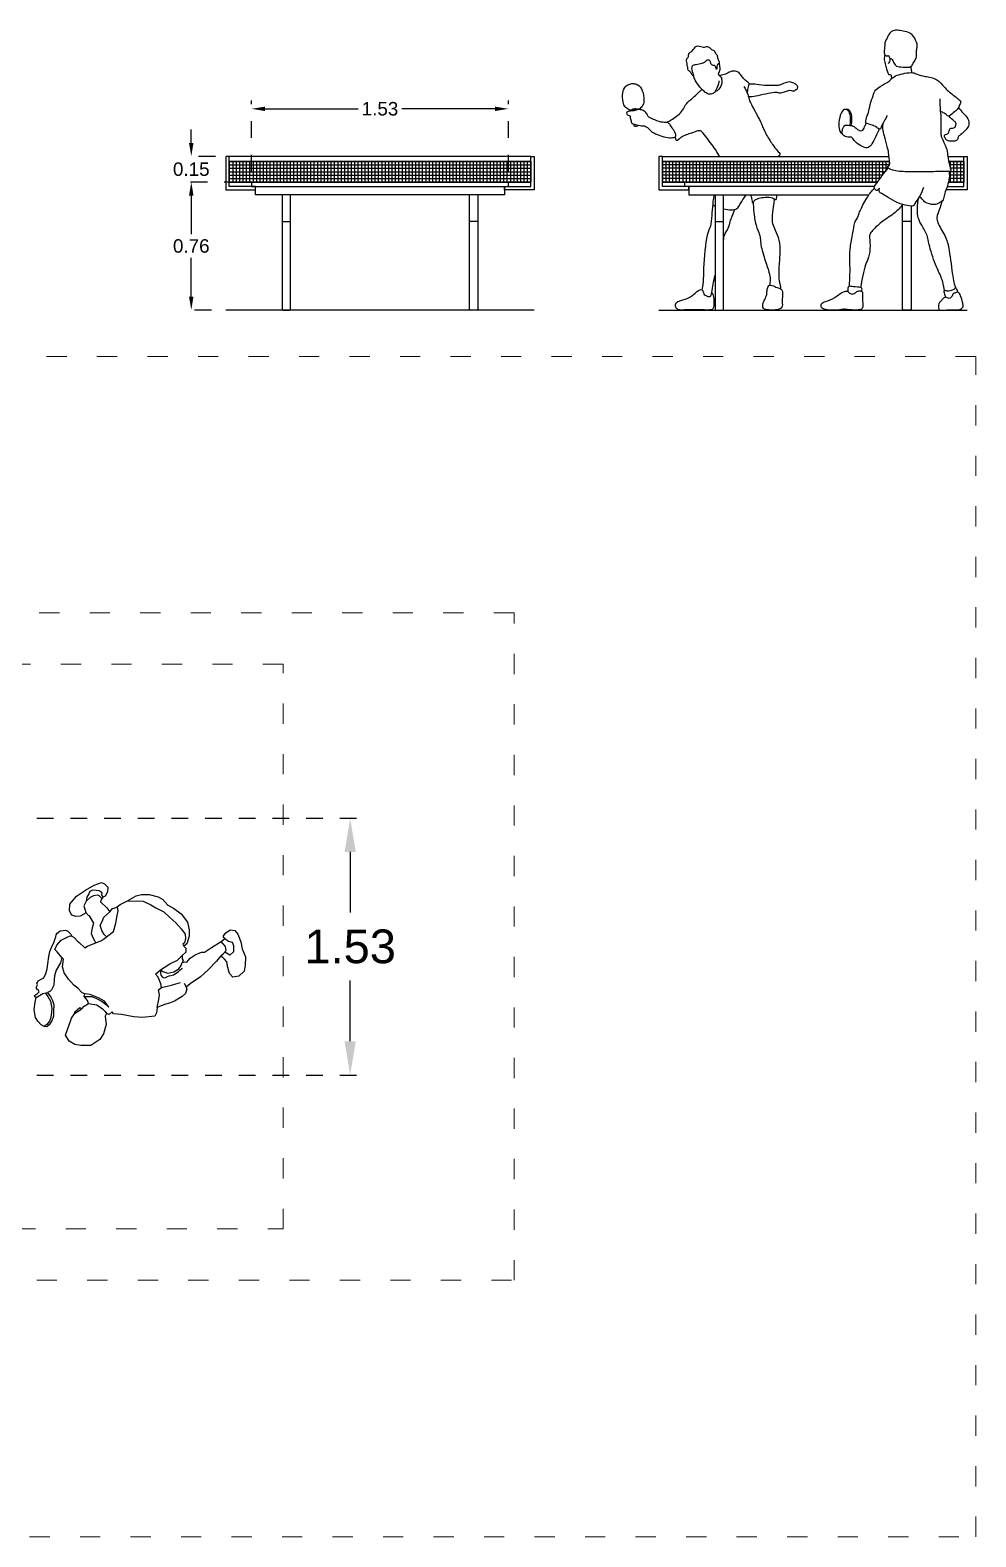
# Model space of a CAD drawing. Header units: millimetres. Extents: x 10.2 to 24.2, y 0.9 to 9.9.
# Drawn here: x 18.6 to 24.22, y 0.92 to 9.87 of the extents above; entities that cross this region are included whole.
import ezdxf

# ---------------------------------------------------------------- set-up
doc = ezdxf.new("R2010")
doc.units = ezdxf.units.MM
doc.linetypes.add('ACAD_ISO03W100', pattern=[30, 12, -18])
doc.linetypes.add('ACAD_ISO07W100', pattern=[3, 0, -3])
doc.styles.get("Standard").update_dxf_attribs({"font": 'arial.ttf'})
doc.dimstyles.new('cotas', dxfattribs={"dimtxt": 0.08, "dimasz": 0.08, "dimexe": 0.05, "dimexo": 0.0625, "dimgap": 0.03, "dimtad": 0, "dimtih": 1, "dimtoh": 1, "dimzin": 0, "dimdsep": 46, "dimtxsty": 'Standard', "dimcen": 0.09, "dimadec": 0, "dimazin": 0, "dimtfac": 1, "dimtofl": 0, "dimtmove": 0, "dimatfit": 3, "dimfxl": 0, "dimtolj": 1, "dimtzin": 0, "dimarcsym": 0})

# ---------------------------------------------------------------- blocks, each defined once
blk = doc.blocks.new('*D16')
at = {"color": 0, "linetype": 'ACAD_ISO07W100', "lineweight": -2, "ltscale": 0.02, "transparency": 16777216}
for p, q in [((19.8557, 8.9704), (19.5097, 8.9704)), ((19.8795, 8.2104), (19.5097, 8.2104))]:
    blk.add_line(p, q, dxfattribs=at)
at = {"color": 0, "lineweight": -2, "ltscale": 0.02, "transparency": 16777216}
for p, q in [((19.5597, 8.8904), (19.5597, 8.6612)), ((19.5597, 8.2904), (19.5597, 8.5195))]:
    blk.add_line(p, q, dxfattribs=at)
at = {"color": 0, "ltscale": 0.02, "transparency": 16777216}
for points in [[(19.5463, 8.8904), (19.573, 8.8904), (19.5597, 8.9704)], [(19.5463, 8.2904), (19.573, 8.2904), (19.5597, 8.2104)]]:
    blk.add_solid(points, dxfattribs=at)
at = {"layer": 'Defpoints', "color": 0, "ltscale": 0.02, "transparency": 16777216}
for p in [(19.9182, 8.9704), (19.5597, 8.2104), (19.942, 8.2104)]:
    blk.add_point(p, dxfattribs=at)
at = {"color": 0, "lineweight": 9, "ltscale": 0.02, "transparency": 16777216, "insert": (19.5597, 8.5904), "char_height": 0.08, "attachment_point": 5}
blk.add_mtext('\\A1;0.76', dxfattribs=at)
blk = doc.blocks.new('*D17')
at = {"color": 0, "linetype": 'ACAD_ISO07W100', "lineweight": -2, "ltscale": 0.02, "transparency": 16777216}
for p, q in [((19.9182, 9.0329), (19.9182, 9.4553)), ((21.4432, 9.0329), (21.4432, 9.4553))]:
    blk.add_line(p, q, dxfattribs=at)
at = {"color": 0, "lineweight": -2, "ltscale": 0.02, "transparency": 16777216}
for p, q in [((19.9982, 9.4053), (20.5506, 9.4053)), ((21.3632, 9.4053), (20.8109, 9.4053))]:
    blk.add_line(p, q, dxfattribs=at)
at = {"color": 0, "ltscale": 0.02, "transparency": 16777216}
for points in [[(19.9982, 9.4186), (19.9982, 9.3919), (19.9182, 9.4053)], [(21.3632, 9.4186), (21.3632, 9.3919), (21.4432, 9.4053)]]:
    blk.add_solid(points, dxfattribs=at)
at = {"layer": 'Defpoints', "color": 0, "ltscale": 0.02, "transparency": 16777216}
for p in [(21.4432, 9.4053), (19.9182, 8.9704), (21.4432, 8.9704)]:
    blk.add_point(p, dxfattribs=at)
at = {"color": 0, "lineweight": 9, "ltscale": 0.02, "transparency": 16777216, "insert": (20.6807, 9.4053), "char_height": 0.08, "attachment_point": 5}
blk.add_mtext('\\A1;1.53', dxfattribs=at)
blk = doc.blocks.new('*D18')
at = {"color": 0, "lineweight": -2, "ltscale": 0.02, "transparency": 16777216}
for p, q in [((19.5597, 9.2029), (19.5597, 9.2829)), ((19.5597, 8.8904), (19.5597, 8.8104))]:
    blk.add_line(p, q, dxfattribs=at)
at = {"color": 0, "linetype": 'ACAD_ISO07W100', "lineweight": -2, "ltscale": 0.02, "transparency": 16777216}
for p, q in [((19.7032, 9.1229), (19.5097, 9.1229)), ((19.8557, 8.9704), (19.5097, 8.9704))]:
    blk.add_line(p, q, dxfattribs=at)
at = {"color": 0, "ltscale": 0.02, "transparency": 16777216}
for points in [[(19.5463, 9.2029), (19.573, 9.2029), (19.5597, 9.1229)], [(19.5463, 8.8904), (19.573, 8.8904), (19.5597, 8.9704)]]:
    blk.add_solid(points, dxfattribs=at)
at = {"layer": 'Defpoints', "color": 0, "ltscale": 0.02, "transparency": 16777216}
for p in [(19.5597, 9.1229), (19.7657, 9.1229), (19.9182, 8.9704)]:
    blk.add_point(p, dxfattribs=at)
at = {"color": 0, "lineweight": 9, "ltscale": 0.02, "transparency": 16777216, "insert": (19.5597, 9.0466), "char_height": 0.08, "attachment_point": 5}
blk.add_mtext('\\A1;0.15', dxfattribs=at)
blk = doc.blocks.new('*D26')
at = {"color": 0, "linetype": 'ACAD_ISO07W100', "lineweight": -2, "ltscale": 0.03, "transparency": 16777216}
for p, q in [((18.6417, 5.1927), (20.5535, 5.1927)), ((18.6417, 3.6677), (20.5535, 3.6677))]:
    blk.add_line(p, q, dxfattribs=at)
at = {"color": 0, "lineweight": -2, "ltscale": 0.03, "transparency": 16777216}
for p, q in [((20.5035, 4.9927), (20.5035, 4.6324)), ((20.5035, 3.8677), (20.5035, 4.228))]:
    blk.add_line(p, q, dxfattribs=at)
at = {"color": 0, "ltscale": 0.03, "transparency": 16777216}
for points in [[(20.4702, 4.9927), (20.5369, 4.9927), (20.5035, 5.1927)], [(20.4702, 3.8677), (20.5369, 3.8677), (20.5035, 3.6677)]]:
    blk.add_solid(points, dxfattribs=at)
at = {"layer": 'Defpoints', "color": 0, "ltscale": 0.03, "transparency": 16777216}
for p in [(18.5792, 5.1927), (18.5792, 3.6677), (20.5035, 3.6677)]:
    blk.add_point(p, dxfattribs=at)
at = {"color": 0, "lineweight": 9, "ltscale": 0.03, "transparency": 16777216, "insert": (20.5035, 4.4302), "char_height": 0.2, "attachment_point": 5}
blk.add_mtext('\\A1;1.53', dxfattribs=at)

msp = doc.modelspace()

# ---------------------------------------------------------------- linework, layer by layer
for p, q in [((21.5757, 9.1229), (19.7857, 9.1229)), ((21.5757, 9.0929), (19.7857, 9.0929)), ((22.3578, 9.1229), (23.7036, 9.1229)), ((22.3578, 9.0929), (23.7078, 9.0929)), ((24.0537, 9.1229), (24.1478, 9.1229)), ((24.059, 9.0929), (24.1478, 9.0929)), ((21.5757, 8.9704), (19.7857, 8.9704)), ((22.3578, 8.9704), (23.6351, 8.9704)), ((24.0573, 8.9704), (24.1478, 8.9704))]:
    msp.add_line(p, q)
for points in [[(22.1582, 9.4002), (22.1916, 9.4037), (22.2251, 9.4073)], [(19.7857, 9.0929), (21.5757, 9.0929)], [(19.7857, 9.0929), (19.7857, 8.9704)], [(19.7857, 9.0725), (21.5757, 9.0725)], [(19.7857, 9.0521), (21.5757, 9.0521)], [(19.8058, 9.0929), (19.8058, 8.9704)], [(19.826, 9.0929), (19.826, 8.9704)], [(19.8461, 9.0929), (19.8461, 8.9704)], [(19.8662, 9.0929), (19.8662, 8.9704)], [(19.8863, 9.0929), (19.8863, 8.9704)], [(19.9064, 9.0929), (19.9064, 8.9704)], [(19.9265, 9.0929), (19.9265, 8.9704)], [(19.9466, 9.0929), (19.9466, 8.9704)], [(19.9667, 9.0929), (19.9667, 8.9704)], [(19.9869, 9.0929), (19.9869, 8.9704)], [(20.007, 9.0929), (20.007, 8.9704)], [(20.0271, 9.0929), (20.0271, 8.9704)], [(20.0472, 9.0929), (20.0472, 8.9704)], [(20.0673, 9.0929), (20.0673, 8.9704)], [(20.0874, 9.0929), (20.0874, 8.9704)], [(20.1075, 9.0929), (20.1075, 8.9704)], [(20.1276, 9.0929), (20.1276, 8.9704)], [(20.1478, 9.0929), (20.1478, 8.9704)], [(20.1679, 9.0929), (20.1679, 8.9704)], [(20.188, 9.0929), (20.188, 8.9704)], [(20.2081, 9.0929), (20.2081, 8.9704)], [(20.2282, 9.0929), (20.2282, 8.9704)], [(20.2483, 9.0929), (20.2483, 8.9704)], [(20.2684, 9.0929), (20.2684, 8.9704)], [(20.2885, 9.0929), (20.2885, 8.9704)], [(20.3087, 9.0929), (20.3087, 8.9704)], [(20.3288, 9.0929), (20.3288, 8.9704)], [(20.3489, 9.0929), (20.3489, 8.9704)], [(20.369, 9.0929), (20.369, 8.9704)], [(20.3891, 9.0929), (20.3891, 8.9704)], [(20.4092, 9.0929), (20.4092, 8.9704)], [(20.4293, 9.0929), (20.4293, 8.9704)], [(20.4494, 9.0929), (20.4494, 8.9704)], [(20.4696, 9.0929), (20.4696, 8.9704)], [(20.4897, 9.0929), (20.4897, 8.9704)], [(20.5098, 9.0929), (20.5098, 8.9704)], [(20.5299, 9.0929), (20.5299, 8.9704)], [(20.55, 9.0929), (20.55, 8.9704)], [(20.5701, 9.0929), (20.5701, 8.9704)], [(20.5902, 9.0929), (20.5902, 8.9704)], [(20.6103, 9.0929), (20.6103, 8.9704)], [(20.6305, 9.0929), (20.6305, 8.9704)], [(20.6506, 9.0929), (20.6506, 8.9704)], [(20.6707, 9.0929), (20.6707, 8.9704)], [(20.6908, 9.0929), (20.6908, 8.9704)], [(20.7109, 9.0929), (20.7109, 8.9704)], [(20.731, 9.0929), (20.731, 8.9704)], [(20.7511, 9.0929), (20.7511, 8.9704)], [(20.7712, 9.0929), (20.7712, 8.9704)], [(20.7914, 9.0929), (20.7914, 8.9704)], [(20.8115, 9.0929), (20.8115, 8.9704)], [(20.8316, 9.0929), (20.8316, 8.9704)], [(20.8517, 9.0929), (20.8517, 8.9704)], [(20.8718, 9.0929), (20.8718, 8.9704)], [(20.8919, 9.0929), (20.8919, 8.9704)], [(20.912, 9.0929), (20.912, 8.9704)], [(20.9321, 9.0929), (20.9321, 8.9704)], [(20.9522, 9.0929), (20.9522, 8.9704)], [(20.9724, 9.0929), (20.9724, 8.9704)], [(20.9925, 9.0929), (20.9925, 8.9704)], [(21.0126, 9.0929), (21.0126, 8.9704)], [(21.0327, 9.0929), (21.0327, 8.9704)], [(21.0528, 9.0929), (21.0528, 8.9704)], [(21.0729, 9.0929), (21.0729, 8.9704)], [(21.093, 9.0929), (21.093, 8.9704)], [(21.1131, 9.0929), (21.1131, 8.9704)], [(21.1333, 9.0929), (21.1333, 8.9704)], [(21.1534, 9.0929), (21.1534, 8.9704)], [(21.1735, 9.0929), (21.1735, 8.9704)], [(21.1936, 9.0929), (21.1936, 8.9704)], [(21.2137, 9.0929), (21.2137, 8.9704)], [(21.2338, 9.0929), (21.2338, 8.9704)], [(21.2539, 9.0929), (21.2539, 8.9704)], [(21.274, 9.0929), (21.274, 8.9704)], [(21.2942, 9.0929), (21.2942, 8.9704)], [(21.3143, 9.0929), (21.3143, 8.9704)], [(21.3344, 9.0929), (21.3344, 8.9704)], [(21.3545, 9.0929), (21.3545, 8.9704)], [(21.3746, 9.0929), (21.3746, 8.9704)], [(21.3947, 9.0929), (21.3947, 8.9704)], [(21.4148, 9.0929), (21.4148, 8.9704)], [(21.4349, 9.0929), (21.4349, 8.9704)], [(21.4551, 9.0929), (21.4551, 8.9704)], [(21.4752, 9.0929), (21.4752, 8.9704)], [(21.4953, 9.0929), (21.4953, 8.9704)], [(21.5154, 9.0929), (21.5154, 8.9704)], [(21.5355, 9.0929), (21.5355, 8.9704)], [(21.5556, 9.0929), (21.5556, 8.9704)], [(21.5757, 9.0929), (21.5757, 8.9704)], [(22.3578, 9.0929), (22.3578, 8.9704)], [(23.7078, 9.0929), (22.3578, 9.0929)], [(23.7069, 9.0725), (22.3578, 9.0725)], [(23.6983, 9.0521), (22.3578, 9.0521)], [(22.378, 9.0929), (22.378, 8.9704)], [(22.3981, 9.0929), (22.3981, 8.9704)], [(22.4182, 9.0929), (22.4182, 8.9704)], [(22.4383, 9.0929), (22.4383, 8.9704)], [(22.4584, 9.0929), (22.4584, 8.9704)], [(22.4785, 9.0929), (22.4785, 8.9704)], [(22.4986, 9.0929), (22.4986, 8.9704)], [(22.5187, 9.0929), (22.5187, 8.9704)], [(22.5389, 9.0929), (22.5389, 8.9704)], [(22.559, 9.0929), (22.559, 8.9704)], [(22.5791, 9.0929), (22.5791, 8.9704)], [(22.5992, 9.0929), (22.5992, 8.9704)], [(22.6193, 9.0929), (22.6193, 8.9704)], [(22.6394, 9.0929), (22.6394, 8.9704)], [(22.6595, 9.0929), (22.6595, 8.9704)], [(22.6796, 9.0929), (22.6796, 8.9704)], [(22.6998, 9.0929), (22.6998, 8.9704)], [(22.7199, 9.0929), (22.7199, 8.9704)], [(22.74, 9.0929), (22.74, 8.9704)], [(22.7601, 9.0929), (22.7601, 8.9704)], [(22.7802, 9.0929), (22.7802, 8.9704)], [(22.8003, 9.0929), (22.8003, 8.9704)], [(22.8204, 9.0929), (22.8204, 8.9704)], [(22.8405, 9.0929), (22.8405, 8.9704)], [(22.8607, 9.0929), (22.8607, 8.9704)], [(22.8808, 9.0929), (22.8808, 8.9704)], [(22.9009, 9.0929), (22.9009, 8.9704)], [(22.921, 9.0929), (22.921, 8.9704)], [(22.9411, 9.0929), (22.9411, 8.9704)], [(22.9612, 9.0929), (22.9612, 8.9704)], [(22.9813, 9.0929), (22.9813, 8.9704)], [(23.0014, 9.0929), (23.0014, 8.9704)], [(23.0216, 9.0929), (23.0216, 8.9704)], [(23.0417, 9.0929), (23.0417, 8.9704)], [(23.0618, 9.0929), (23.0618, 8.9704)], [(23.0819, 9.0929), (23.0819, 8.9704)], [(23.102, 9.0929), (23.102, 8.9704)], [(23.1221, 9.0929), (23.1221, 8.9704)], [(23.1422, 9.0929), (23.1422, 8.9704)], [(23.1623, 9.0929), (23.1623, 8.9704)], [(23.1825, 9.0929), (23.1825, 8.9704)], [(23.2026, 9.0929), (23.2026, 8.9704)], [(23.2227, 9.0929), (23.2227, 8.9704)], [(23.2428, 9.0929), (23.2428, 8.9704)], [(23.2629, 9.0929), (23.2629, 8.9704)], [(23.283, 9.0929), (23.283, 8.9704)], [(23.3031, 9.0929), (23.3031, 8.9704)], [(23.3232, 9.0929), (23.3232, 8.9704)], [(23.3434, 9.0929), (23.3434, 8.9704)], [(23.3635, 9.0929), (23.3635, 8.9704)], [(23.3836, 9.0929), (23.3836, 8.9704)], [(23.4037, 9.0929), (23.4037, 8.9704)], [(23.4238, 9.0929), (23.4238, 8.9704)], [(23.4439, 9.0929), (23.4439, 8.9704)], [(23.464, 9.0929), (23.464, 8.9704)], [(23.4841, 9.0929), (23.4841, 8.9704)], [(23.5043, 9.0929), (23.5043, 8.9704)], [(23.5244, 9.0929), (23.5244, 8.9704)], [(23.5445, 9.0929), (23.5445, 8.9704)], [(23.5646, 9.0929), (23.5646, 8.9704)], [(23.5847, 9.0929), (23.5847, 8.9704)], [(23.6048, 9.0929), (23.6048, 8.9704)], [(23.6249, 9.0929), (23.6249, 8.9704)], [(23.645, 9.0929), (23.645, 8.9839)], [(23.6651, 9.0929), (23.6651, 9.0105)], [(23.6853, 9.0929), (23.6853, 9.036)], [(23.7054, 9.0929), (23.7054, 9.0701)], [(24.0499, 8.945), (24.1478, 8.945), (24.1478, 9.1229), (24.1678, 9.1229), (24.1678, 8.945), (24.1678, 8.925), (24.0429, 8.925)], [(24.1478, 9.0929), (24.059, 9.0929)], [(24.1478, 9.0725), (24.0634, 9.0725)], [(24.0674, 9.0929), (24.0674, 9.0567)], [(24.1478, 9.0521), (24.0686, 9.0521)], [(24.0875, 9.0929), (24.0875, 8.9704)], [(24.1076, 9.0929), (24.1076, 8.9704)], [(24.1277, 9.0929), (24.1277, 8.9704)], [(24.1478, 9.0929), (24.1478, 8.9704)], [(19.7857, 9.0316), (21.5757, 9.0316)], [(19.7857, 9.0112), (21.5757, 9.0112)], [(19.7857, 8.9908), (21.5757, 8.9908)], [(19.7857, 8.9704), (21.5757, 8.9704)], [(23.6818, 9.0316), (22.3578, 9.0316)], [(23.6657, 9.0112), (22.3578, 9.0112)], [(23.6502, 8.9908), (22.3578, 8.9908)], [(23.6351, 8.9704), (22.3578, 8.9704)], [(23.6178, 8.945), (23.2528, 8.945), (22.4903, 8.945), (22.4903, 8.9704), (23.2528, 8.9704), (23.6351, 8.9704)], [(24.1478, 8.9704), (24.0573, 8.9704)], [(24.1478, 9.0316), (24.0606, 9.0316)], [(24.1478, 8.9908), (24.0612, 8.9908)], [(24.1478, 9.0112), (24.0626, 9.0112)], [(24.0674, 9.0335), (24.0674, 8.9704)], [(23.6178, 8.945), (22.5141, 8.945), (22.5141, 8.8942), (23.5845, 8.8942)], [(20.099, 8.7366), (20.149, 8.7366)], [(21.2625, 8.7366), (21.2125, 8.7366)], [(22.6711, 8.7366), (22.7211, 8.7366)], [(23.8346, 8.7366), (23.7846, 8.7366)], [(21.5957, 8.2104), (19.7657, 8.2104)], [(22.3378, 8.2104), (24.1678, 8.2104)], [(18.7054, 4.1571), (18.7254, 4.1292), (18.7357, 4.1094), (18.7434, 4.084), (18.7424, 4.0443), (18.741, 4.0171), (18.7309, 3.9887), (18.7161, 3.9656), (18.7013, 3.9545), (18.6866, 3.9553), (18.6679, 3.9665), (18.6486, 3.988), (18.6355, 4.0097), (18.6298, 4.0304), (18.6261, 4.0561), (18.6319, 4.1001), (18.6385, 4.1287), (18.6334, 4.1296), (18.6294, 4.1389), (18.6471, 4.1515), (18.6567, 4.1612), (18.6527, 4.1705), (18.6396, 4.1803), (18.6396, 4.1911), (18.6459, 4.2033), (18.6418, 4.2114), (18.6472, 4.2163), (18.6511, 4.2263), (18.6716, 4.2382), (18.685, 4.2449), (18.6955, 4.2705), (18.7037, 4.2973), (18.7071, 4.3283), (18.7145, 4.3705), (18.7197, 4.4012), (18.734, 4.4345), (18.7434, 4.4528), (18.7485, 4.4724), (18.755, 4.4879), (18.7573, 4.4997), (18.7641, 4.5101), (18.7808, 4.524), (18.7979, 4.5265), (18.8122, 4.5275), (18.8261, 4.5227), (18.8438, 4.5031), (18.8495, 4.4931), (18.8643, 4.4838), (18.8848, 4.4623), (18.8934, 4.455), (18.9276, 4.4232), (18.9442, 4.4332), (18.9866, 4.4501), (18.9924, 4.4521), (18.9865, 4.4647), (18.9792, 4.4777), (18.9734, 4.4931), (18.9664, 4.5052), (18.9738, 4.5432), (18.9809, 4.5691), (18.9547, 4.6129), (18.949, 4.6143), (18.9328, 4.6323), (18.9256, 4.6258), (18.9007, 4.61), (18.8732, 4.6092), (18.8496, 4.6162), (18.8361, 4.6432), (18.8394, 4.6831), (18.8774, 4.7303), (18.9308, 4.7652), (18.9827, 4.7945), (19.026, 4.8116), (19.0439, 4.8038), (19.0633, 4.7822), (19.0618, 4.7548), (19.0479, 4.7292), (19.0338, 4.7231), (19.025, 4.7087), (19.0197, 4.6952), (19.0579, 4.66), (19.0761, 4.6373), (19.0909, 4.6571), (19.1129, 4.6617), (19.1379, 4.6798), (19.1767, 4.6995), (19.2323, 4.732), (19.2647, 4.7395), (19.3094, 4.7405), (19.3638, 4.726), (19.3915, 4.7096), (19.4207, 4.6772), (19.4551, 4.6582), (19.5003, 4.6249), (19.5365, 4.5749), (19.5467, 4.5297), (19.5481, 4.4919), (19.5342, 4.4469), (19.5163, 4.4329), (19.5271, 4.4209), (19.5282, 4.398), (19.5053, 4.3774), (19.5065, 4.3568), (19.5118, 4.3485), (19.5054, 4.3362), (19.5216, 4.34), (19.5341, 4.3381), (19.5537, 4.3623), (19.5822, 4.3814), (19.6208, 4.3965), (19.6392, 4.3978), (19.6806, 4.4242), (19.7364, 4.4613), (19.7582, 4.4785), (19.7505, 4.4846), (19.751, 4.4937), (19.7645, 4.5125), (19.7908, 4.5291), (19.8181, 4.5254), (19.8365, 4.505), (19.8535, 4.4594), (19.8627, 4.4178), (19.8819, 4.3698), (19.8804, 4.3207), (19.8739, 4.2844), (19.8414, 4.2552), (19.8067, 4.2479), (19.7872, 4.2696), (19.7766, 4.3056), (19.7704, 4.3391), (19.7563, 4.3547), (19.7444, 4.368), (19.7369, 4.3764), (19.7089, 4.3447), (19.6627, 4.2945), (19.6146, 4.2513), (19.554, 4.2098), (19.5289, 4.1894), (19.5328, 4.1778), (19.5245, 4.1508), (19.5053, 4.1335), (19.4603, 4.1061), (19.4311, 4.0951), (19.3998, 4.0864), (19.3576, 4.0681), (19.3536, 4.0362), (19.3434, 4.0162), (19.2709, 4.0097), (19.2184, 4.0125), (19.146, 4.0278), (19.0981, 4.0303), (19.0908, 4.0433), (19.0727, 4.0271), (19.057, 4.0325), (19.0493, 4.0169), (19.0536, 3.9684), (19.0391, 3.9119), (19.0167, 3.8788), (18.9634, 3.8439), (18.9038, 3.8424), (18.8675, 3.8489), (18.8343, 3.869), (18.8121, 3.9034), (18.8337, 3.9663), (18.8484, 4.0056), (18.867, 4.0309), (18.8676, 4.0423), (18.882, 4.0553), (18.8976, 4.0694), (18.9098, 4.0607), (18.9243, 4.076), (18.9492, 4.0918), (18.9433, 4.1104), (18.9228, 4.1332), (18.9282, 4.149), (18.9111, 4.156), (18.8862, 4.1836), (18.862, 4.2009), (18.8296, 4.2369), (18.8052, 4.2737), (18.7958, 4.3108), (18.8005, 4.3564), (18.7919, 4.366), (18.7821, 4.3333), (18.757, 4.2912), (18.7483, 4.2573), (18.7447, 4.2323), (18.7441, 4.2014), (18.7301, 4.1736), (18.7192, 4.1638), (18.7054, 4.1571)], [(19.0338, 4.7231), (19.0278, 4.7367), (19.0301, 4.7481), (19.0251, 4.7554), (19.0135, 4.7614), (18.995, 4.7628), (18.9728, 4.7648), (18.9579, 4.7577), (18.951, 4.7445), (18.9396, 4.7232), (18.9349, 4.701)], [(19.0294, 4.7159), (19.0136, 4.7321), (19.0042, 4.7358), (18.9799, 4.7323), (18.9585, 4.7222), (18.9349, 4.701), (18.9222, 4.6716), (18.9328, 4.6323)], [(19.0559, 4.4881), (19.0988, 4.5202), (19.1117, 4.5687), (19.1187, 4.6141), (19.126, 4.6423), (19.1216, 4.6635)], [(19.1767, 4.6995), (19.2391, 4.7027), (19.2733, 4.7009), (19.3201, 4.6778), (19.3489, 4.6603), (19.3968, 4.636), (19.4328, 4.6032), (19.4678, 4.5716), (19.5013, 4.5343), (19.5225, 4.5034), (19.5257, 4.4781), (19.5186, 4.4522), (19.5102, 4.4446), (19.5163, 4.4329)], [(18.9924, 4.4521), (19.0273, 4.4668), (19.0451, 4.4784), (19.0559, 4.4881), (19.0417, 4.5015), (19.0282, 4.5262), (19.0196, 4.5576), (19.0299, 4.5799), (19.0404, 4.6045), (19.0761, 4.6373)], [(18.7919, 4.366), (18.7627, 4.3984), (18.7487, 4.414), (18.7614, 4.4385), (18.787, 4.4681), (18.8188, 4.4836), (18.8399, 4.4939), (18.8495, 4.4931)], [(19.7582, 4.4785), (19.781, 4.4618), (19.8033, 4.4574), (19.8102, 4.4362), (19.8098, 4.3993), (19.7879, 4.3796), (19.7591, 4.3979)], [(19.7369, 4.3764), (19.7515, 4.3895), (19.7668, 4.4064), (19.7633, 4.4306), (19.7497, 4.4458), (19.7364, 4.4613)], [(19.3576, 4.0681), (19.3679, 4.1168), (19.3704, 4.143), (19.3652, 4.1731), (19.3831, 4.187), (19.3785, 4.209), (19.3624, 4.2487), (19.3472, 4.2656), (19.3761, 4.2915), (19.4319, 4.3286), (19.4777, 4.3502), (19.5053, 4.3774)], [(19.3761, 4.2915), (19.3916, 4.2815), (19.4197, 4.272), (19.4556, 4.2804), (19.4852, 4.2983), (19.5, 4.3181), (19.5054, 4.3362)], [(19.3761, 4.2915), (19.3769, 4.2722), (19.3797, 4.2602), (19.3879, 4.2493), (19.3963, 4.2443), (19.407, 4.2459), (19.419, 4.2533), (19.4277, 4.2576), (19.4379, 4.2577), (19.4538, 4.2625), (19.4698, 4.2715), (19.4846, 4.2821), (19.4935, 4.2913), (19.5034, 4.2994), (19.5072, 4.3028)], [(19.3831, 4.187), (19.4248, 4.1981), (19.4431, 4.2021), (19.4686, 4.2088), (19.4957, 4.2165)], [(19.5184, 4.213), (19.5273, 4.1956), (19.5289, 4.1894)], [(18.6385, 4.1287), (18.6774, 4.1523), (18.6959, 4.1559), (18.7054, 4.1571)], [(18.6929, 4.1548), (18.707, 4.1336), (18.7239, 4.1065), (18.7284, 4.085), (18.7312, 4.0652), (18.7299, 4.04), (18.7277, 4.0231), (18.7231, 4.0033), (18.7179, 3.987), (18.7025, 3.9674), (18.6902, 3.9589), (18.6866, 3.9553)], [(18.9228, 4.1332), (18.9682, 4.1335), (18.9974, 4.1228), (19.0296, 4.1039), (19.0572, 4.0853), (19.0702, 4.0708), (19.0446, 4.1065), (19.0091, 4.1267), (18.9788, 4.1386), (18.9586, 4.1466), (18.9282, 4.149)], [(18.9098, 4.0607), (18.8926, 4.0459), (18.867, 4.0309)], [(18.9492, 4.0918), (18.9988, 4.0849), (19.033, 4.0614), (19.0482, 4.0445), (19.057, 4.0325)]]:
    msp.add_lwpolyline(points)
for points in [[(19.7657, 8.945), (19.7657, 8.925), (19.942, 8.925), (19.942, 8.945), (19.7857, 8.945), (19.7857, 9.1229), (19.7657, 9.1229)], [(21.5957, 8.945), (21.5957, 8.925), (21.4194, 8.925), (21.4194, 8.945), (21.5757, 8.945), (21.5757, 9.1229), (21.5957, 9.1229)], [(22.3378, 8.945), (22.3378, 8.925), (22.5141, 8.925), (22.5141, 8.945), (22.3578, 8.945), (22.3578, 9.1229), (22.3378, 9.1229)], [(20.6807, 8.945), (21.4432, 8.945), (21.4432, 8.9704), (20.6807, 8.9704), (19.9182, 8.9704), (19.9182, 8.945)], [(19.942, 8.945), (21.4194, 8.945), (21.4194, 8.8942), (19.942, 8.8942)]]:
    msp.add_lwpolyline(points, close=True)
at = {"linetype": 'ACAD_ISO03W100', "lineweight": 9, "ltscale": 0.01}
for points in [[(10.199, 0.925), (24.2198, 0.925), (24.2198, 7.9354), (10.199, 7.9354)], [(12.9422, 2.449), (21.4766, 2.449), (21.4766, 6.4114), (12.9422, 6.4114)], [(14.3138, 2.7538), (20.105, 2.7538), (20.105, 6.1066), (14.3138, 6.1066)]]:
    msp.add_lwpolyline(points, close=True, dxfattribs=at)
for centre, start, end in [((20.104, 8.2154), 180, 270), ((20.144, 8.2154), 270, 0), ((21.2175, 8.2154), 180, 270), ((21.2575, 8.2154), 270, 0), ((22.6761, 8.2154), 180, 270), ((22.7161, 8.2154), 270, 360), ((23.7896, 8.2154), 180, 270), ((23.8296, 8.2154), 270, 0)]:
    msp.add_arc(centre, 0.005, start, end)
for points, knots in [([(23.7082, 9.7051), (23.7119, 9.705), (23.72, 9.7032), (23.7269, 9.693), (23.7316, 9.6782), (23.7405, 9.6665), (23.7488, 9.6577), (23.7652, 9.6549), (23.8091, 9.652), (23.8289, 9.6526), (23.8431, 9.6646), (23.8548, 9.6885), (23.87, 9.7131), (23.866, 9.751), (23.8733, 9.7775), (23.8674, 9.8029), (23.8452, 9.8511), (23.7983, 9.8661), (23.7628, 9.8713), (23.7247, 9.8732), (23.7016, 9.8482), (23.6942, 9.8245), (23.6773, 9.8025), (23.6794, 9.7823), (23.6744, 9.7437), (23.6748, 9.7314), (23.6829, 9.7236), (23.6904, 9.7194), (23.6946, 9.7181)], [0, 0, 0, 0, 0.106273, 0.214001, 0.3393, 0.460856, 0.565598, 0.693103, 0.904476, 1.045318, 1.174014, 1.336436, 1.506366, 1.698942, 1.861819, 2.021235, 2.245763, 2.462517, 2.655109, 2.844377, 3.019945, 3.179643, 3.33914, 3.483644, 3.680431, 3.78905, 3.889523, 4.003955, 4.003955, 4.003955, 4.003955]), ([(22.6885, 9.6155), (22.6921, 9.6181), (22.6986, 9.6251), (22.7022, 9.6392), (22.6986, 9.6559), (22.6982, 9.6694), (22.6935, 9.6737), (22.685, 9.6701), (22.6802, 9.6578), (22.6835, 9.6418), (22.6798, 9.6393), (22.6751, 9.6472), (22.675, 9.6518), (22.6709, 9.6628), (22.665, 9.6627), (22.6547, 9.6632), (22.6465, 9.6691), (22.6459, 9.6847), (22.6325, 9.6983), (22.6175, 9.691), (22.6116, 9.6823), (22.591, 9.6737), (22.5601, 9.666), (22.5286, 9.664), (22.5327, 9.6286), (22.5475, 9.5932), (22.5318, 9.6112), (22.5234, 9.6272), (22.506, 9.6333), (22.5124, 9.6536), (22.5028, 9.6605), (22.5083, 9.6745), (22.4979, 9.6897), (22.502, 9.7036), (22.5163, 9.7143), (22.5108, 9.7358), (22.5349, 9.7473), (22.5473, 9.7663), (22.5678, 9.7862), (22.6028, 9.7659), (22.6231, 9.7789), (22.6379, 9.7702), (22.6483, 9.7573), (22.6686, 9.75), (22.6718, 9.7356), (22.6852, 9.7238), (22.6843, 9.7023), (22.6955, 9.6851), (22.6957, 9.6752), (22.6954, 9.6716)], [0, 0, 0, 0, 0.118029, 0.238074, 0.372933, 0.488956, 0.55897, 0.646603, 0.764075, 0.890379, 0.937414, 1.025838, 1.102647, 1.205525, 1.27868, 1.380272, 1.476495, 1.600716, 1.730163, 1.850237, 1.95287, 2.100008, 2.287811, 2.448074, 2.630732, 2.797269, 2.910336, 3.055719, 3.179283, 3.311774, 3.41021, 3.52495, 3.657819, 3.773626, 3.902218, 4.037807, 4.192187, 4.34866, 4.506184, 4.696832, 4.844015, 4.966247, 5.098604, 5.241687, 5.359718, 5.489385, 5.634876, 5.785651, 5.871361, 5.871361, 5.871361, 5.871361]), ([(23.679, 9.7275), (23.6767, 9.718), (23.6737, 9.6982), (23.6829, 9.6646), (23.6898, 9.6377), (23.6972, 9.6151), (23.7024, 9.6077), (23.7151, 9.609), (23.7165, 9.6058), (23.7182, 9.5926), (23.7183, 9.5872), (23.7184, 9.5842)], [0, 0, 0, 0, 0.171737, 0.357047, 0.528574, 0.679853, 0.770126, 0.874773, 0.927484, 1.040594, 1.135857, 1.135857, 1.135857, 1.135857]), ([(23.6946, 9.7181), (23.6952, 9.7198), (23.6976, 9.7256), (23.7084, 9.7144), (23.7111, 9.6833), (23.702, 9.6766), (23.6981, 9.6735)], [0, 0, 0, 0, 0.0745217, 0.179264, 0.3526565, 0.4746974, 0.4746974, 0.4746974, 0.4746974]), ([(22.693, 9.5717), (22.6929, 9.5663), (22.6905, 9.5446), (22.6716, 9.5046), (22.6581, 9.4959), (22.6308, 9.4873), (22.6046, 9.5104), (22.5936, 9.5191), (22.563, 9.554), (22.5484, 9.5842), (22.5423, 9.6009)], [0.125321, 0.125321, 0.125321, 0.125321, 0.206755, 0.440568, 0.568477, 0.730302, 0.911329, 1.035717, 1.247682, 1.482378, 1.482378, 1.482378, 1.482378]), ([(22.6986, 9.6013), (22.7037, 9.5958), (22.7128, 9.5823), (22.7119, 9.55), (22.6895, 9.5129), (22.6759, 9.5082), (22.6696, 9.5061)], [0, 0, 0, 0, 0.1516023, 0.3317667, 0.5379799, 0.6814373, 0.6814373, 0.6814373, 0.6814373]), ([(22.6885, 9.6155), (22.6886, 9.6109), (22.6935, 9.6019), (22.6971, 9.6016), (22.6986, 9.6013)], [0, 0, 0, 0, 0.1189498, 0.1889374, 0.1889374, 0.1889374, 0.1889374]), ([(22.8637, 9.495), (22.8647, 9.5062), (22.8655, 9.5269), (22.8764, 9.5572), (22.8641, 9.564), (22.8433, 9.5802), (22.8264, 9.6007), (22.811, 9.6281), (22.7673, 9.633), (22.7431, 9.613), (22.7096, 9.6067), (22.7023, 9.6029), (22.6986, 9.6013)], [0, 0, 0, 0, 0.18714, 0.356881, 0.463267, 0.626972, 0.795276, 0.969736, 1.168366, 1.350252, 1.532853, 1.643885, 1.643885, 1.643885, 1.643885]), ([(23.6938, 9.3658), (23.6874, 9.3545), (23.6755, 9.3317), (23.6595, 9.3046), (23.6521, 9.2782), (23.6291, 9.2984), (23.5988, 9.3113), (23.5642, 9.3194), (23.5656, 9.328), (23.5717, 9.3621), (23.5838, 9.3824), (23.5911, 9.4319), (23.6097, 9.4827), (23.6201, 9.5229), (23.6779, 9.5526), (23.7042, 9.5687), (23.7205, 9.5881), (23.7521, 9.6069), (23.7964, 9.6167), (23.8468, 9.6237), (23.8715, 9.6089), (23.9191, 9.5969), (23.9913, 9.5866), (24.0304, 9.5348), (24.0564, 9.5098), (24.1068, 9.4707), (24.1299, 9.4533), (24.1303, 9.4431), (24.1203, 9.4232), (24.1113, 9.3994), (24.0856, 9.3832), (24.0574, 9.355), (24.0477, 9.3699), (24.0248, 9.3821), (24.014, 9.3894), (24.0083, 9.393)], [0, 0, 0, 0, 0.197471, 0.381026, 0.519626, 0.667608, 0.863889, 1.040305, 1.118946, 1.300683, 1.459884, 1.680518, 1.91561, 2.115728, 2.364586, 2.541664, 2.696016, 2.88414, 3.10239, 3.323449, 3.487977, 3.707484, 3.977227, 4.222712, 4.418188, 4.672593, 4.83654, 4.926274, 5.073144, 5.231301, 5.411465, 5.595168, 5.706616, 5.86797, 6.01044, 6.01044, 6.01044, 6.01044]), ([(23.8342, 9.6576), (23.8338, 9.6514), (23.8344, 9.6388), (23.8376, 9.6264), (23.8397, 9.6204)], [0, 0, 0, 0, 0.1370279, 0.2753424, 0.2753424, 0.2753424, 0.2753424]), ([(22.1726, 9.3927), (22.1689, 9.3957), (22.1585, 9.3988), (22.134, 9.4158), (22.1224, 9.4456), (22.1185, 9.501), (22.1376, 9.5428), (22.1636, 9.5529), (22.1717, 9.5545), (22.1756, 9.5549), (22.1796, 9.5553), (22.1878, 9.5554), (22.2154, 9.5511), (22.2427, 9.5142), (22.2505, 9.4592), (22.2455, 9.4277), (22.2269, 9.4078), (22.2184, 9.4023), (22.2162, 9.4006)], [-1.231103, -1.231103, -1.231103, -1.231103, -1.117526, -0.934938, -0.754714, -0.515408, -0.301432, -0.120872, 0, 0, 0, 0.120872, 0.301432, 0.515408, 0.754714, 0.934938, 1.117526, 1.188245, 1.188245, 1.188245, 1.188245]), ([(22.6989, 9.1229), (22.6915, 9.1302), (22.6736, 9.1673), (22.6153, 9.2389), (22.5917, 9.2753), (22.567, 9.2753), (22.5307, 9.2601), (22.4682, 9.2421), (22.4407, 9.2055), (22.4349, 9.2382), (22.4399, 9.2574), (22.4193, 9.2852), (22.406, 9.3097), (22.3956, 9.3195), (22.3893, 9.324), (22.3863, 9.325), (22.3876, 9.3299), (22.4002, 9.3308), (22.4264, 9.3509), (22.4588, 9.3728), (22.4848, 9.4042), (22.4978, 9.4381), (22.5405, 9.4711), (22.5643, 9.4962), (22.5808, 9.5104), (22.5896, 9.5167), (22.594, 9.5197)], [-2.301054, -2.301054, -2.301054, -2.301054, -2.089474, -1.785834, -1.582575, -1.44001, -1.23844, -0.970699, -0.792563, -0.64716, -0.500006, -0.316954, -0.144805, 0, 0, 0.061747, 0.117957, 0.222913, 0.406388, 0.611794, 0.813053, 1.005878, 1.240026, 1.431504, 1.578073, 1.705632, 1.705632, 1.705632, 1.705632]), ([(22.8419, 9.5383), (22.8467, 9.5304), (22.8553, 9.5143), (22.8669, 9.4896), (22.8714, 9.461), (22.8936, 9.4164), (22.9487, 9.3161), (22.9683, 9.2605), (23.0127, 9.1917), (23.0371, 9.1587), (23.0621, 9.1352), (23.0522, 9.127), (23.0453, 9.1229)], [-6.444648, -6.444648, -6.444648, -6.444648, -6.276025, -6.109821, -5.943269, -5.715663, -5.372636, -5.11758, -4.85202, -4.637859, -4.470652, -4.34526, -4.34526, -4.34526, -4.34526]), ([(22.8687, 9.4778), (22.8838, 9.4784), (22.9149, 9.4805), (22.9683, 9.4958), (23.0228, 9.5046), (23.0373, 9.5048), (23.0499, 9.4993), (23.0764, 9.502), (23.1002, 9.5124), (23.1152, 9.5179), (23.1314, 9.5121), (23.139, 9.5105), (23.1461, 9.5129), (23.1475, 9.5199), (23.1553, 9.5185), (23.1604, 9.5251), (23.1595, 9.5304), (23.1638, 9.537), (23.1581, 9.5449), (23.1446, 9.5548), (23.1197, 9.5645), (23.1026, 9.566), (23.0694, 9.5516), (23.0488, 9.5436), (23.0238, 9.5453), (22.9637, 9.5423), (22.9074, 9.5527), (22.8841, 9.5526), (22.8728, 9.5527)], [0, 0, 0, 0, 0.216407, 0.461875, 0.698282, 0.815471, 0.928933, 1.093668, 1.259039, 1.385767, 1.514952, 1.605292, 1.687154, 1.763462, 1.844764, 1.930756, 2.004484, 2.087423, 2.179003, 2.312224, 2.476453, 2.610172, 2.800812, 2.951285, 3.107293, 3.357618, 3.602875, 3.789541, 3.789541, 3.789541, 3.789541]), ([(22.389, 9.324), (22.3853, 9.324), (22.3771, 9.3241), (22.3369, 9.3263), (22.2912, 9.349), (22.2728, 9.3576), (22.2654, 9.3794), (22.2449, 9.397), (22.227, 9.4008), (22.2068, 9.4008), (22.1956, 9.3938), (22.1719, 9.3932), (22.1636, 9.391), (22.1437, 9.389), (22.1463, 9.3737), (22.1505, 9.3682), (22.17, 9.3652), (22.1644, 9.3513), (22.1728, 9.3412), (22.1709, 9.3269), (22.1775, 9.3159), (22.199, 9.3127), (22.2335, 9.3031), (22.2562, 9.306), (22.2833, 9.2807), (22.3056, 9.2605), (22.3556, 9.2423), (22.3999, 9.2307), (22.4249, 9.2345), (22.4366, 9.2374)], [0, 0, 0, 0, 0.107467, 0.309393, 0.54179, 0.681444, 0.829918, 0.993732, 1.131666, 1.271015, 1.390033, 1.541118, 1.64375, 1.77293, 1.882336, 1.968537, 2.095533, 2.200664, 2.313198, 2.431604, 2.536776, 2.683809, 2.876613, 3.027561, 3.214177, 3.393912, 3.625986, 3.84477, 4.037734, 4.037734, 4.037734, 4.037734]), ([(22.2028, 9.398), (22.2025, 9.4002), (22.2023, 9.4025), (22.2021, 9.4049), (22.1986, 9.4045), (22.1951, 9.4041), (22.1916, 9.4037), (22.1882, 9.4034), (22.1847, 9.403), (22.1812, 9.4026), (22.1816, 9.3995), (22.1819, 9.3965), (22.1822, 9.3935)], [0.60651442, 0.60651442, 0.60651442, 0.60651442, 0.61259331, 0.61259331, 0.61259331, 0.6255498, 0.6255498, 0.6255498, 0.63850628, 0.63850628, 0.63850628, 0.64663768, 0.64663768, 0.64663768, 0.64663768]), ([(23.4709, 9.3069), (23.474, 9.3161), (23.4768, 9.3372), (23.4751, 9.37), (23.4599, 9.4045), (23.427, 9.4016), (23.4079, 9.3526), (23.4029, 9.3001), (23.4133, 9.2641), (23.4215, 9.2599), (23.4262, 9.2581)], [0, 0, 0, 0, 0.179066, 0.362218, 0.550876, 0.705881, 0.926998, 1.164032, 1.347482, 1.470557, 1.470557, 1.470557, 1.470557]), ([(23.479, 9.306), (23.4821, 9.3159), (23.485, 9.3383), (23.4829, 9.3674), (23.4746, 9.3918), (23.4624, 9.4024), (23.4522, 9.4028), (23.4444, 9.4019)], [0.0017726, 0.0017726, 0.0017726, 0.0017726, 0.0336817, 0.0701974, 0.0910431, 0.1119897, 0.1290867, 0.1290867, 0.1290867, 0.1290867]), ([(24.0058, 9.465), (24.0057, 9.4551), (24.0058, 9.435), (24.0078, 9.3908), (24.0147, 9.337), (24.0093, 9.2597), (24.0152, 9.2348), (24.0474, 9.1737), (24.0515, 9.1338), (24.0596, 9.0876), (24.0672, 9.0568), (24.0748, 9.0298), (24.0389, 9.0359), (23.9508, 9.0298), (23.8277, 9.0299), (23.7394, 9.0342), (23.702, 9.0497), (23.6919, 9.0609), (23.7064, 9.0685), (23.7091, 9.0793), (23.7079, 9.0958), (23.7038, 9.1096), (23.703, 9.1453), (23.6925, 9.1817), (23.6769, 9.2438), (23.6662, 9.2859), (23.6679, 9.3103), (23.6696, 9.3218)], [0, 0, 0, 0, 0.172177, 0.378673, 0.620421, 0.893291, 1.058921, 1.314499, 1.522005, 1.735637, 1.921281, 2.05979, 2.217059, 2.518876, 2.879448, 3.178465, 3.372863, 3.470803, 3.583371, 3.688023, 3.813563, 3.934895, 4.118602, 4.318832, 4.572035, 4.782446, 4.969148, 4.969148, 4.969148, 4.969148]), ([(24.1166, 9.4138), (24.1256, 9.4023), (24.1424, 9.3787), (24.1759, 9.3501), (24.182, 9.3089), (24.1629, 9.2827), (24.1334, 9.2508), (24.1145, 9.2437), (24.1128, 9.2211), (24.0941, 9.2116), (24.062, 9.2128), (24.0419, 9.2185), (24.0414, 9.2305), (24.0316, 9.2368), (24.0332, 9.2481), (24.0385, 9.2547), (24.0569, 9.2566), (24.0616, 9.2739), (24.0632, 9.2848), (24.0718, 9.2927), (24.0887, 9.2897), (24.0971, 9.2968), (24.1016, 9.3082), (24.1038, 9.3244), (24.0878, 9.3324), (24.07, 9.352), (24.0607, 9.3621)], [0, 0, 0, 0, 0.209735, 0.41797, 0.609399, 0.789121, 0.996869, 1.132547, 1.269868, 1.406641, 1.589052, 1.725525, 1.82429, 1.926049, 2.024879, 2.114101, 2.241795, 2.369149, 2.474013, 2.574036, 2.700626, 2.800225, 2.911206, 3.029593, 3.155089, 3.357986, 3.357986, 3.357986, 3.357986]), ([(22.1881, 9.3144), (22.1881, 9.3119), (22.1881, 9.3095), (22.1881, 9.3072), (22.1882, 9.306), (22.1882, 9.3018), (22.1963, 9.3023), (22.2023, 9.303), (22.2083, 9.3036), (22.2138, 9.3044), (22.2155, 9.3083)], [0.0954914, 0.0954914, 0.0954914, 0.0954914, 0.1072334, 0.1072334, 0.1072334, 0.1757701, 0.3253365, 0.3253365, 0.3253365, 0.474903, 0.474903, 0.474903, 0.474903]), ([(23.6456, 9.2858), (23.6391, 9.2705), (23.6252, 9.2409), (23.6044, 9.1972), (23.5825, 9.1704), (23.5488, 9.1768), (23.5098, 9.2012), (23.489, 9.2276), (23.4816, 9.2388), (23.4587, 9.2359), (23.4423, 9.2403), (23.4265, 9.2544), (23.4228, 9.2673), (23.4286, 9.2757), (23.4278, 9.2857), (23.4315, 9.2926), (23.437, 9.2987), (23.4409, 9.3093), (23.4529, 9.3097), (23.4774, 9.3057), (23.4919, 9.3054), (23.5073, 9.2915), (23.5267, 9.2751), (23.5451, 9.2738), (23.5532, 9.2835), (23.5582, 9.2986), (23.5657, 9.3124), (23.5689, 9.3198)], [0, 0, 0, 0, 0.223944, 0.445856, 0.620292, 0.793495, 1.011966, 1.193594, 1.300819, 1.445032, 1.578179, 1.720818, 1.830966, 1.927601, 2.025511, 2.112085, 2.203759, 2.303358, 2.406768, 2.55517, 2.68887, 2.831702, 2.967437, 3.096388, 3.21082, 3.341719, 3.497282, 3.497282, 3.497282, 3.497282]), ([(23.9083, 8.9377), (23.9021, 8.9193), (23.8882, 8.8847), (23.8572, 8.8458), (23.8494, 8.8229), (23.8092, 8.8331), (23.754, 8.8403), (23.659, 8.9054), (23.6425, 8.9109), (23.6507, 8.9477), (23.6344, 8.9109), (23.6191, 8.9293), (23.6134, 8.94), (23.6285, 8.9617), (23.6627, 9.008), (23.6867, 9.038), (23.6995, 9.0535)], [0, 0, 0, 0, 0.241529, 0.463742, 0.600699, 0.782258, 1.033884, 1.368343, 1.494463, 1.634018, 1.77446, 1.902889, 2.009352, 2.160632, 2.402939, 2.648609, 2.648609, 2.648609, 2.648609]), ([(24.0603, 9.0326), (24.0619, 9.0238), (24.0643, 9.0048), (24.0559, 8.9566), (24.0321, 8.8991), (24.0286, 8.8642), (24.0042, 8.8441), (23.9705, 8.8324), (23.9184, 8.8461), (23.9039, 8.8676), (23.8909, 8.8788), (23.8849, 8.8845)], [0, 0, 0, 0, 0.164377, 0.385667, 0.638209, 0.821296, 0.98887, 1.17803, 1.403172, 1.562354, 1.719832, 1.719832, 1.719832, 1.719832]), ([(22.6652, 8.8942), (22.6632, 8.8841), (22.6588, 8.8631), (22.6546, 8.8388), (22.6647, 8.8294), (22.6711, 8.8259)], [0.7561831, 0.7561831, 0.7561831, 0.7561831, 0.9091265, 1.0720104, 1.2006079, 1.2006079, 1.2006079, 1.2006079]), ([(22.7211, 8.8114), (22.7378, 8.8081), (22.7657, 8.8031), (22.7934, 8.8092), (22.808, 8.8169), (22.8223, 8.8462), (22.8435, 8.8771), (22.8538, 8.8923), (22.8551, 8.8942)], [1.4454418, 1.4454418, 1.4454418, 1.4454418, 1.6644956, 1.8302543, 1.9539413, 2.1323921, 2.3700914, 2.406333, 2.406333, 2.406333, 2.406333]), ([(22.8823, 8.8942), (22.884, 8.8883), (22.8885, 8.8723), (22.8923, 8.8398), (22.9039, 8.8633), (22.9317, 8.8759), (22.9678, 8.8816), (23.0116, 8.8807), (23.0279, 8.8646), (23.0349, 8.866), (23.0387, 8.8776), (23.0382, 8.8901), (23.038, 8.8942)], [2.873576, 2.873576, 2.873576, 2.873576, 2.993376, 3.150003, 3.271906, 3.450844, 3.64911, 3.860647, 4.004287, 4.073975, 4.197528, 4.252678, 4.252678, 4.252678, 4.252678]), ([(23.0619, 8.3352), (23.0611, 8.3433), (23.0591, 8.3606), (23.0516, 8.3832), (23.0495, 8.4605), (23.0597, 8.5467), (23.0556, 8.6257), (23.0316, 8.6818), (23.0105, 8.7225), (23.0103, 8.7762), (23.0197, 8.8344), (23.0228, 8.8571), (23.0244, 8.8685)], [0, 0, 0, 0, 0.158945, 0.313985, 0.591146, 0.898936, 1.183153, 1.431275, 1.643641, 1.879929, 2.156482, 2.345049, 2.345049, 2.345049, 2.345049]), ([(23.4687, 8.35), (23.4699, 8.3801), (23.4744, 8.4366), (23.4695, 8.5357), (23.4762, 8.6101), (23.4962, 8.6952), (23.4967, 8.7298), (23.5158, 8.7528), (23.5252, 8.781), (23.5352, 8.8093), (23.5765, 8.8873), (23.6025, 8.9183), (23.6168, 8.9343)], [0, 0, 0, 0, 0.295944, 0.613239, 0.907732, 1.200781, 1.382455, 1.549356, 1.717343, 1.89266, 2.185955, 2.440374, 2.440374, 2.440374, 2.440374]), ([(24.034, 8.3258), (24.0268, 8.3621), (24.0213, 8.3926), (23.9838, 8.4671), (23.942, 8.5854), (23.9329, 8.6615), (23.8924, 8.7193), (23.8714, 8.7689), (23.8721, 8.8159), (23.8758, 8.8566), (23.8801, 8.8767)], [0, 0, 0, 0, 0.201187, 0.481024, 0.827192, 1.096337, 1.348651, 1.57035, 1.785484, 2.034147, 2.034147, 2.034147, 2.034147]), ([(22.658, 8.8397), (22.6554, 8.8153), (22.6487, 8.7655), (22.6482, 8.7085), (22.6174, 8.6642), (22.5988, 8.432), (22.6008, 8.352), (22.5921, 8.3312)], [0.028776, 0.028776, 0.028776, 0.028776, 0.234343, 0.487719, 0.698411, 1.034558, 1.385857, 1.385857, 1.385857, 1.385857]), ([(22.7211, 8.6231), (22.7234, 8.6394), (22.7244, 8.657), (22.756, 8.702), (22.7558, 8.7299), (22.7768, 8.7779), (22.7881, 8.8085)], [0.8577576, 0.8577576, 0.8577576, 0.8577576, 0.99229, 1.1901912, 1.4189397, 1.6515557, 1.6515557, 1.6515557, 1.6515557]), ([(22.8975, 8.8509), (22.8977, 8.8393), (22.898, 8.8171), (22.9041, 8.762), (22.9082, 8.7291), (22.9301, 8.6703), (22.9403, 8.6443), (22.939, 8.6036), (22.9644, 8.5139), (22.9915, 8.4387), (22.9996, 8.3917), (22.9965, 8.3687), (22.9941, 8.358)], [0, 0, 0, 0, 0.190093, 0.455175, 0.651567, 0.900433, 1.069425, 1.266721, 1.579142, 1.872101, 2.089179, 2.273498, 2.273498, 2.273498, 2.273498]), ([(23.7855, 8.8371), (23.771, 8.8196), (23.7401, 8.7841), (23.6613, 8.7382), (23.5998, 8.679), (23.5846, 8.651), (23.595, 8.5923), (23.5853, 8.5226), (23.5623, 8.4801), (23.5475, 8.4141), (23.5383, 8.3688), (23.5355, 8.3447)], [0, 0, 0, 0, 0.261751, 0.569067, 0.857327, 1.027926, 1.277271, 1.547804, 1.770132, 2.031375, 2.305735, 2.305735, 2.305735, 2.305735]), ([(24.0195, 8.8581), (24.0156, 8.8446), (24.0083, 8.8192), (23.9896, 8.7735), (23.9875, 8.7507), (23.9968, 8.7174), (24.046, 8.6393), (24.0622, 8.5673), (24.081, 8.4151), (24.0898, 8.3686), (24.0954, 8.3519), (24.0981, 8.3447)], [0, 0, 0, 0, 0.205302, 0.431646, 0.573017, 0.747586, 1.035095, 1.313313, 1.690996, 1.90173, 2.048974, 2.048974, 2.048974, 2.048974]), ([(22.6525, 8.314), (22.6544, 8.3331), (22.6583, 8.3582), (22.6666, 8.3993), (22.6711, 8.417)], [0.0100862, 0.0100862, 0.0100862, 0.0100862, 0.1924134, 0.35275, 0.35275, 0.35275, 0.35275]), ([(22.5928, 8.3309), (22.5899, 8.3324), (22.5804, 8.3318), (22.5571, 8.3199), (22.5245, 8.2795), (22.4579, 8.2667), (22.4339, 8.2509), (22.4349, 8.2284), (22.4496, 8.2107), (22.4749, 8.2099), (22.5443, 8.2135), (22.6246, 8.2094), (22.6611, 8.2122), (22.6634, 8.2372), (22.6649, 8.2643), (22.6622, 8.2915), (22.6511, 8.3236), (22.6501, 8.2951), (22.6343, 8.2863), (22.6022, 8.2999), (22.6002, 8.3225), (22.5955, 8.3295), (22.5928, 8.3309)], [0, 0, 0, 0, 0.100526, 0.247974, 0.461036, 0.699972, 0.848854, 0.999839, 1.104974, 1.24768, 1.482051, 1.750977, 1.919237, 2.041894, 2.226239, 2.391248, 2.520962, 2.635761, 2.755338, 2.922967, 3.054577, 3.148159, 3.148159, 3.148159, 3.148159]), ([(22.9941, 8.358), (22.9908, 8.3569), (22.9854, 8.3501), (22.9787, 8.3238), (22.9787, 8.2963), (22.9619, 8.2669), (22.9532, 8.2485), (22.9526, 8.2151), (22.9926, 8.2098), (23.0396, 8.2096), (23.0747, 8.2231), (23.0675, 8.2604), (23.0717, 8.294), (23.073, 8.3208), (23.0635, 8.3374), (23.0389, 8.3433), (23.0123, 8.3564), (22.9982, 8.3593), (22.9941, 8.358)], [0, 0, 0, 0, 0.104742, 0.269606, 0.441567, 0.624182, 0.773343, 0.937631, 1.125679, 1.353832, 1.531148, 1.714312, 1.906202, 2.069808, 2.200476, 2.358993, 2.53814, 2.670065, 2.670065, 2.670065, 2.670065]), ([(23.5465, 8.3171), (23.5452, 8.32), (23.5373, 8.3245), (23.5149, 8.3242), (23.5039, 8.3105), (23.478, 8.3007), (23.461, 8.3199), (23.4541, 8.3253), (23.4173, 8.3142), (23.3868, 8.283), (23.328, 8.261), (23.2988, 8.2521), (23.2997, 8.2203), (23.3305, 8.2125), (23.3784, 8.2058), (23.4358, 8.2181), (23.4601, 8.211), (23.5439, 8.2087), (23.5491, 8.2286), (23.5473, 8.2613), (23.5443, 8.3002), (23.548, 8.3135), (23.5465, 8.3171)], [0, 0, 0, 0, 0.105768, 0.252314, 0.386627, 0.543583, 0.697965, 0.821797, 1.002407, 1.23093, 1.45759, 1.624209, 1.777011, 1.945315, 2.204616, 2.448436, 2.647707, 2.874659, 3.047026, 3.228255, 3.432059, 3.558752, 3.558752, 3.558752, 3.558752]), ([(23.5423, 8.3212), (23.5435, 8.3256), (23.5442, 8.3347), (23.5421, 8.3426), (23.5349, 8.346), (23.4911, 8.347), (23.4701, 8.3538), (23.4596, 8.3466), (23.4587, 8.3357), (23.4588, 8.3254), (23.4587, 8.3213)], [0.0316912, 0.0316912, 0.0316912, 0.0316912, 0.1333624, 0.2241336, 0.3069799, 0.5185743, 0.6763796, 0.791443, 0.9019859, 1.0177966, 1.0177966, 1.0177966, 1.0177966]), ([(24.112, 8.3175), (24.1113, 8.322), (24.1098, 8.3294), (24.0967, 8.3497), (24.0968, 8.3342), (24.057, 8.3186), (24.0382, 8.3274), (24.0262, 8.324), (24.038, 8.298), (24.0379, 8.2905), (24.0384, 8.2863)], [0, 0, 0, 0, 0.11409, 0.241164, 0.323137, 0.516975, 0.657511, 0.739682, 0.891626, 1.001524, 1.001524, 1.001524, 1.001524]), ([(24.1093, 8.3172), (24.1117, 8.3178), (24.1165, 8.3169), (24.1327, 8.2949), (24.1413, 8.2541), (24.1476, 8.2257), (24.1203, 8.21), (24.0792, 8.211), (24.0365, 8.2108), (24.0105, 8.2094), (23.9975, 8.2135), (23.9962, 8.2497), (24.0093, 8.2596), (24.0201, 8.2724), (24.0276, 8.2818), (24.0429, 8.2902), (24.0603, 8.2754), (24.0754, 8.2855), (24.0811, 8.2988), (24.0856, 8.3092), (24.0941, 8.3108), (24.1052, 8.3163), (24.1093, 8.3172)], [0, 0, 0, 0, 0.076167, 0.229055, 0.433314, 0.587941, 0.741777, 0.940543, 1.144953, 1.298278, 1.399701, 1.560774, 1.684395, 1.807667, 1.915391, 2.0333, 2.168519, 2.287416, 2.406044, 2.503258, 2.592147, 2.715914, 2.715914, 2.715914, 2.715914])]:
    msp.add_open_spline(points, degree=3, knots=knots)
for points in [[(20.099, 8.8942), (20.099, 8.5548), (20.099, 8.2154)], [(20.149, 8.2154), (20.149, 8.5548), (20.149, 8.8942)], [(21.2125, 8.2154), (21.2125, 8.5548), (21.2125, 8.8942)], [(21.2625, 8.8942), (21.2625, 8.5548), (21.2625, 8.2154)], [(22.6711, 8.8942), (22.6711, 8.5548), (22.6711, 8.2154)], [(22.7211, 8.2154), (22.7211, 8.5548), (22.7211, 8.8942)], [(23.7846, 8.2154), (23.7846, 8.5257), (23.7846, 8.836)], [(23.8346, 8.8274), (23.8346, 8.5214), (23.8346, 8.2154)], [(20.104, 8.2104), (20.124, 8.2104), (20.144, 8.2104)], [(21.2575, 8.2104), (21.2375, 8.2104), (21.2175, 8.2104)], [(22.6761, 8.2104), (22.6961, 8.2104), (22.7161, 8.2104)], [(23.8296, 8.2104), (23.8096, 8.2104), (23.7896, 8.2104)]]:
    msp.add_open_spline(points, degree=2)

# ---------------------------------------------------------------- dimensions: what is measured, and where the dimension line sits
at = {"lineweight": 9, "ltscale": 0.02}
dim = msp.add_linear_dim(base=(21.4432320368, 9.4052717837), p1=(19.9182320368, 8.9703927477), p2=(21.4432320368, 8.9703927477), dimstyle='cotas', dxfattribs=at)
dim.commit()
dim.dimension.update_dxf_attribs({"geometry": '*D17', "text_midpoint": (20.6807320368, 9.4052717837)})
for base, p2, picture, middle in [((19.5597, 9.1229), (19.7657, 9.1229), '*D18', (19.5597, 9.0466)), ((19.5597, 8.2104), (19.942, 8.2104), '*D16', (19.5597, 8.5904))]:
    dim = msp.add_linear_dim(base=base, p1=(19.9182, 8.9704), p2=p2, angle=90, dimstyle='cotas', dxfattribs=at)
    dim.commit()
    dim.dimension.update_dxf_attribs({"geometry": picture, "text_midpoint": middle})
at = {"lineweight": 9, "ltscale": 0.03}
dim = msp.add_linear_dim(base=(20.5035288682, 3.6676891289), p1=(18.5791729838, 5.1926891289), p2=(18.5791729838, 3.6676891289), angle=90, dimstyle='cotas', override={"dimtxt": 0.2, "dimasz": 0.2, "dimgap": 0.1}, dxfattribs=at)
dim.commit()
dim.dimension.update_dxf_attribs({"geometry": '*D26', "text_midpoint": (20.5035288682, 4.4301891289)})

doc.saveas('drawing.dxf')
